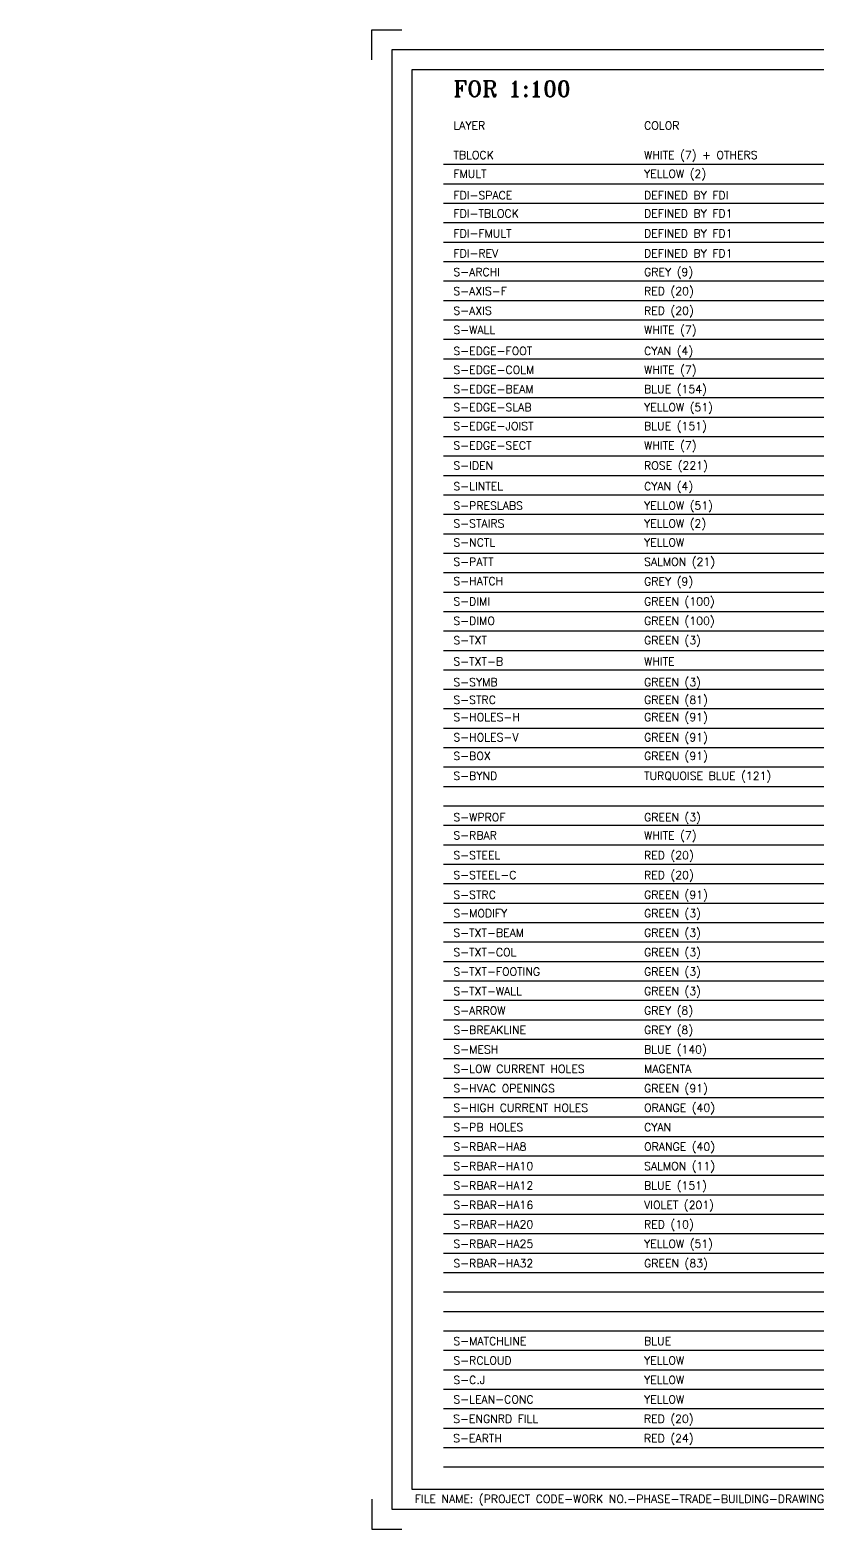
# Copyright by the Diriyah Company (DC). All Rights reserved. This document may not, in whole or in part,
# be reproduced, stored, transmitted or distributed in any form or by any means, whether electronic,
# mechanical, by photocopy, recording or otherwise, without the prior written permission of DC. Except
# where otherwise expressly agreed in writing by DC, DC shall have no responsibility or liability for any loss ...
# Model space of a CAD drawing. Extents: x 660761725 to 1323371458, y 2734871439 to 5470067957.
# Drawn here: x 660846913 to 660871509, y 2735237885 to 2735284710 of the extents above; entities that cross this region are included whole.
import ezdxf
from ezdxf import colors
from ezdxf.entities.mleader import LeaderData, LeaderLine
from ezdxf.math import Vec2, Vec3

# ---------------------------------------------------------------- set-up
doc = ezdxf.new("R2010")
doc.units = 0
for name, pattern in [('AXES', [1.95, 1.2, -0.25, 0.25, -0.25]), ('CENTER2', [28.575, 19.05, -3.175, 3.175, -3.175]), ('Hidden', [714.375, 476.25, -238.125])]:
    doc.linetypes.add(name, pattern=pattern)
doc.layers.add('FMULT', color=2, linetype='Continuous', plot=False)
for name, color, linetype in [('S-ARCHI', 9, 'Continuous'), ('S-AXIS', 20, 'AXES'), ('S-AXIS-F', 20, 'AXES'), ('S-BOX', 91, 'Continuous'), ('S-BYND', 121, 'Continuous'), ('S-DIMI', 100, 'Continuous'), ('S-DIMO', 100, 'Continuous'), ('S-EDGE-BEAM', 150, 'Continuous'), ('S-EDGE-COLM', 7, 'Continuous'), ('S-EDGE-FOOT', 4, 'Continuous'), ('S-EDGE-JOIST', 151, 'Continuous'), ('S-EDGE-SECT', 7, 'Continuous'), ('S-EDGE-SLAB', 51, 'Continuous'), ('S-HATCH', 9, 'Continuous'), ('S-HIGH CURRENT HOLES', 40, 'Continuous'), ('S-HOLES-H', 91, 'Continuous'), ('S-HOLES-V', 91, 'Continuous'), ('S-HVAC OPENINGS', 91, 'Continuous'), ('S-IDEN', 221, 'Continuous'), ('S-LEAN-CONC', 2, 'Continuous'), ('S-LINTEL', 4, 'Continuous'), ('S-LOWCURRENT HOLES', 6, 'Continuous'), ('S-MESH', 140, 'WIREMESH'), ('S-MODIFY', 3, 'Continuous'), ('S-NCTL', 2, 'Hidden'), ('S-PATT', 21, 'Continuous'), ('S-PB HOLES', 4, 'Continuous'), ('S-PRESLAB', 51, 'Continuous'), ('S-RBAR', 7, 'Continuous'), ('S-RBAR-HA10', 11, 'Continuous'), ('S-RBAR-HA12', 151, 'Continuous'), ('S-RBAR-HA16', 201, 'Continuous'), ('S-RBAR-HA20', 10, 'Continuous'), ('S-RBAR-HA25', 51, 'Continuous'), ('S-RBAR-HA32', 83, 'Continuous'), ('S-RBAR-HA8', 40, 'Continuous'), ('S-RCLOUD', 2, 'Continuous'), ('S-STAIRS', 2, 'Continuous'), ('S-STEEL', 20, 'Continuous'), ('S-STEEL-C', 7, 'Continuous'), ('S-STRC (81)', 81, 'Continuous'), ('S-STRC (91)', 91, 'Continuous'), ('S-SYMB', 3, 'Continuous'), ('S-TXT', 3, 'Continuous'), ('S-TXT-B', 7, 'Continuous'), ('S-WALL', 7, 'Continuous'), ('S-WPROF', 3, 'Continuous'), ('TBLOCK', 7, 'Continuous')]:
    doc.layers.add(name, color=color, linetype=linetype)
for name, color, linetype, lineweight in [('S-ARROW', 8, 'Continuous', 13), ('S-BREAKLINE', 8, 'Continuous', 9), ('S-EARTH', 24, 'Continuous', 9), ('S-ENGNRD FILL', 20, 'Continuous', 9), ('S-MATCH LNE', 5, 'CENTER2', 40), ('S-TXT-BEAM', 3, 'Continuous', 35), ('S-TXT-COL', 3, 'Continuous', 35), ('S-TXT-FOOTING', 3, 'Continuous', 35), ('S-TXT-WALL', 3, 'Continuous', 35)]:
    doc.layers.add(name, color=color, linetype=linetype, lineweight=lineweight)
doc.layers.add('S-C.J', color=1, linetype='ZIGZAG', true_color=0xff0000)
doc.styles.add('KACKC - ROMANS', font='romans.shx')
doc.styles.add('ROMANS', font='romans.shx')
doc.styles.add('ROMANT', font='romant')
doc.linetypes.add('WIREMESH', pattern='A,0.5,-0.1,["x",Standard,S=0.25,R=0,X=-0.125,Y=-0.078],-0.1', length=0.7)
doc.linetypes.add('ZIGZAG', pattern='A,0.0001,-0.2,[131,ltypeshp.shx,S=0.2,R=0,X=-0.2,Y=0],-0.4,[131,ltypeshp.shx,S=0.2,R=180,X=0.2,Y=0],-0.2', length=0.8001)

# ---------------------------------------------------------------- blocks, each defined once
blk = doc.blocks.new('_Dot')
at = {"color": 0, "linetype": 'ByBlock', "lineweight": -2}
blk.add_line((-0.5, 0), (-1, 0), dxfattribs=at)
at = {"color": 0, "linetype": 'ByBlock', "const_width": 0.5}
blk.add_lwpolyline([(-0.25, 0, 1), (0.25, 0, 1)], format="xyb", close=True, dxfattribs=at)
blk = doc.blocks.new('_ARCHTICK')
at = {"color": 0, "linetype": 'ByBlock', "const_width": 0.15}
blk.add_lwpolyline([(-0.5, -0.5), (0.5, 0.5)], dxfattribs=at)

msp = doc.modelspace()

# ---------------------------------------------------------------- linework, layer by layer
at = {"color": 250}
for p, q in [((660859831.43479562, 2735280515.2212491), (660895761.02279854, 2735280515.2212491)), ((660859831.43479562, 2735279907.89247608), (660895761.02279854, 2735279907.89247608)), ((660859831.43479562, 2735279300.56370211), (660895761.02279854, 2735279300.56370211)), ((660859831.43479562, 2735278693.23492908), (660895761.02279854, 2735278693.23492908)), ((660859831.43479562, 2735278085.90615511), (660895761.02279854, 2735278085.90615511)), ((660859831.43479562, 2735277478.57738209), (660895761.02279854, 2735277478.57738209)), ((660859831.43479562, 2735276871.24860907), (660895761.02279854, 2735276871.24860907)), ((660859831.43479562, 2735276263.91983509), (660895761.02279854, 2735276263.91983509)), ((660859831.43479562, 2735275656.59106207), (660895761.02279854, 2735275656.59106207)), ((660859831.43479562, 2735275049.26228905), (660895761.02279854, 2735275049.26228905)), ((660859831.43479562, 2735274441.93351507), (660895761.02279854, 2735274441.93351507)), ((660859831.43479562, 2735273834.60474205), (660895761.02279854, 2735273834.60474205)), ((660859831.43479562, 2735273227.27596903), (660895761.02279854, 2735273227.27596903)), ((660859831.43479562, 2735272619.94719505), (660895761.02279854, 2735272619.94719505)), ((660859831.43479562, 2735272012.61842203), (660895761.02279854, 2735272012.61842203)), ((660859831.43479562, 2735271405.28964806), (660895761.02279854, 2735271405.28964806)), ((660859831.43479562, 2735270797.96087503), (660895761.02279854, 2735270797.96087503)), ((660859831.43479562, 2735270190.63210201), (660895761.02279854, 2735270190.63210201)), ((660859831.43479562, 2735269583.30332804), (660895761.02279854, 2735269583.30332804)), ((660859831.43479562, 2735268975.97455502), (660895761.02279854, 2735268975.97455502)), ((660859831.43479562, 2735268368.64578199), (660895761.02279854, 2735268368.64578199)), ((660859831.43479562, 2735267761.31700802), (660895761.02279854, 2735267761.31700802)), ((660859831.43479562, 2735267153.988235), (660895761.02279854, 2735267153.988235)), ((660859831.43479562, 2735266546.65946102), (660895761.02279854, 2735266546.65946102)), ((660859831.43479562, 2735265939.330688), (660895761.02279854, 2735265939.330688)), ((660859831.43479562, 2735265332.00191498), (660895761.02279854, 2735265332.00191498)), ((660859831.43479562, 2735264724.673141), (660895761.02279854, 2735264724.673141)), ((660859831.43479562, 2735264117.34436798), (660895761.02279854, 2735264117.34436798)), ((660859831.43479562, 2735263510.01559401), (660895761.02279854, 2735263510.01559401)), ((660859831.43479562, 2735262902.68682098), (660895761.02279854, 2735262902.68682098)), ((660859831.43479562, 2735262295.35804701), (660895761.02279854, 2735262295.35804701)), ((660859831.43479562, 2735261688.02927399), (660895761.02279854, 2735261688.02927399)), ((660859831.43479562, 2735261080.70050097), (660895761.02279854, 2735261080.70050097)), ((660859831.43479562, 2735260473.37172699), (660895761.02279854, 2735260473.37172699)), ((660859831.43479562, 2735259866.04295397), (660895761.02279854, 2735259866.04295397)), ((660859831.43479562, 2735259258.71418095), (660895761.02279854, 2735259258.71418095)), ((660859831.43479562, 2735258651.38540697), (660895761.02279854, 2735258651.38540697)), ((660859831.43479562, 2735258044.05663395), (660895761.02279854, 2735258044.05663395)), ((660859831.43479562, 2735257436.72786093), (660901347.41060519, 2735257436.72786093)), ((660859831.43479562, 2735256829.39908695), (660895761.02279854, 2735256829.39908695)), ((660859831.43479562, 2735256222.07031393), (660895761.02279854, 2735256222.07031393)), ((660859831.43479562, 2735255614.74153996), (660895761.02279854, 2735255614.74153996)), ((660859831.43479562, 2735255007.41276693), (660895749.56917906, 2735255007.41276693)), ((660859831.43479562, 2735254400.08399391), (660895761.02279854, 2735254400.08399391)), ((660859831.43479562, 2735253792.75521994), (660895761.02279854, 2735253792.75521994)), ((660859831.43479562, 2735253185.42644691), (660895761.02279854, 2735253185.42644691)), ((660859831.43479562, 2735252578.09767389), (660895761.02279854, 2735252578.09767389)), ((660859831.43479562, 2735251970.76889992), (660895761.02279854, 2735251970.76889992)), ((660859831.43479562, 2735251363.4401269), (660895761.02279854, 2735251363.4401269)), ((660859831.43479562, 2735250756.11135387), (660895749.56917906, 2735250756.11135387)), ((660859831.43479562, 2735250148.7825799), (660895761.02279854, 2735250148.7825799)), ((660859831.43479562, 2735249541.45380688), (660895761.02279854, 2735249541.45380688)), ((660859831.43479562, 2735248934.1250329), (660895761.02279854, 2735248934.1250329)), ((660859831.43479562, 2735248326.79625988), (660895761.02279854, 2735248326.79625988)), ((660859831.43479562, 2735247719.46748686), (660895761.02279854, 2735247719.46748686)), ((660859831.43479562, 2735247112.13871288), (660895761.02279854, 2735247112.13871288)), ((660859831.43479562, 2735246504.80993986), (660895749.56917906, 2735246504.80993986)), ((660859831.43479562, 2735245897.48116684), (660895761.02279854, 2735245897.48116684)), ((660859831.43479562, 2735245290.15239286), (660895761.02279854, 2735245290.15239286)), ((660859831.43479562, 2735244682.82361984), (660895761.02279854, 2735244682.82361984)), ((660859831.43479562, 2735244075.49484587), (660895761.02279854, 2735244075.49484587)), ((660859831.43479562, 2735243468.16607285), (660895761.02279854, 2735243468.16607285)), ((660859831.43479562, 2735242860.83729982), (660895761.02279854, 2735242860.83729982)), ((660859831.43479562, 2735242253.50852585), (660895749.56917906, 2735242253.50852585)), ((660859831.43479562, 2735241646.17975283), (660895761.02279854, 2735241646.17975283)), ((660859831.43479562, 2735241038.8509798), (660895761.02279854, 2735241038.8509798)), ((660859831.43479562, 2735240431.52220583), (660895761.02279854, 2735240431.52220583)), ((660859831.43479562, 2735239824.19343281), (660895761.02279854, 2735239824.19343281)), ((660859831.43479562, 2735239824.19343281), (660895761.02279854, 2735239824.19343281))]:
    msp.add_line(p, q, dxfattribs=at)
at = {"layer": 'TBLOCK', "color": 9}
for points in [[(660857594.03947306, 2735283772.21557379), (660857594.03947306, 2735284709.71557283), (660858531.53947258, 2735284709.71557283)], [(660857594.03947306, 2735238822.62644005), (660857594.03947306, 2735237885.126441), (660858531.53947258, 2735237885.126441)]]:
    msp.add_lwpolyline(points, dxfattribs=at)
at = {"layer": 'TBLOCK'}
for points in [[(660858219.0394727, 2735238510.12644005), (660908219.03945279, 2735238510.12644005), (660908219.03945279, 2735284084.71557283), (660858219.0394727, 2735284084.71557283)], [(660858844.03947246, 2735239135.12644005), (660907594.03945303, 2735239135.12644005), (660907594.03945303, 2735283459.71557379), (660858844.03947246, 2735283459.71557379)]]:
    msp.add_lwpolyline(points, close=True, dxfattribs=at)

# ---------------------------------------------------------------- texts
for s, height, style, p in [('FOR 1:100', 499.9999998, 'ROMANT', (660860144.35410428, 2735282624.63487911)), ('LAYER', 249.9999999, 'ROMANT', (660860144.35410428, 2735281599.42807817)), ('COLOR', 249.9999999, 'ROMANT', (660866104.28952754, 2735281599.42807817)), ('FDI-SPACE', 249.9999999, 'ROMANS', (660860144.35410428, 2735279421.69552517)), ('DEFINED BY FDI', 249.9999999, 'ROMANS', (660866104.28952754, 2735279421.69552517)), ('FDI-TBLOCK', 249.9999999, 'ROMANS', (660860144.35410428, 2735278852.68152523)), ('DEFINED BY FD1', 249.9999999, 'ROMANS', (660866104.28952754, 2735278852.68152523)), ('FDI-FMULT', 249.9999999, 'ROMANS', (660860144.35410428, 2735278230.76594877)), ('DEFINED BY FD1', 249.9999999, 'ROMANS', (660866104.28952754, 2735278230.76594877)), ('FDI-REV', 249.9999999, 'ROMANS', (660860144.35410428, 2735277606.71043301)), ('DEFINED BY FD1', 249.9999999, 'ROMANS', (660866104.28952754, 2735277606.71043301))]:
    msp.add_text(s, height=height, dxfattribs=dict(style=style)).set_placement(p)
at = {"layer": 'FMULT', "style": 'ROMANS'}
for s, p in [('YELLOW (2)', (660866104.28952754, 2735280094.08109617)), ('FMULT', (660860144.35410428, 2735280094.08109617))]:
    msp.add_text(s, height=249.9999999, dxfattribs=at).set_placement(p)
at = {"layer": 'S-ARCHI', "style": 'ROMANS'}
for s, p in [('S-ARCHI', (660860144.35410428, 2735277023.90426493)), ('GREY (9)', (660866104.28952754, 2735277023.90426493))]:
    msp.add_text(s, height=249.9999999, dxfattribs=at).set_placement(p)
at = {"layer": 'S-ARROW', "ltscale": 1000, "style": 'ROMANS'}
for s, p in [('S-ARROW', (660860144.35410428, 2735253955.52677488)), ('GREY (8)', (660866104.28952754, 2735253955.52677488))]:
    msp.add_text(s, height=249.9999999, dxfattribs=at).set_placement(p)
at = {"layer": 'S-AXIS', "style": 'ROMANS'}
for s, p in [('S-AXIS ', (660860144.35410428, 2735275816.39145803)), ('RED (20)', (660866104.28952754, 2735275816.39145803))]:
    msp.add_text(s, height=249.9999999, dxfattribs=at).set_placement(p)
at = {"layer": 'S-AXIS-F', "style": 'ROMANS'}
for s, p in [('S-AXIS-F', (660860144.35410428, 2735276427.62891102)), ('RED (20)', (660866104.28952754, 2735276427.62891102))]:
    msp.add_text(s, height=249.9999999, dxfattribs=at).set_placement(p)
at = {"layer": 'S-BOX', "style": 'ROMANS'}
for s, p in [('S-BOX', (660860144.35410428, 2735261907.50031185)), ('GREEN (91)', (660866104.28952754, 2735261907.50031185))]:
    msp.add_text(s, height=249.9999999, dxfattribs=at).set_placement(p)
at = {"layer": 'S-BREAKLINE', "style": 'ROMANS'}
for s, p in [('S-BREAKLINE', (660860144.35410428, 2735253348.19800186)), ('GREY (8)', (660866104.28952754, 2735253348.19800186))]:
    msp.add_text(s, height=249.9999999, dxfattribs=at).set_placement(p)
at = {"layer": 'S-BYND', "style": 'ROMANS'}
for s, p in [('S-BYND', (660860144.35410428, 2735261286.41990709)), ('TURQUOISE BLUE (121)', (660866104.28952754, 2735261286.41990709))]:
    msp.add_text(s, height=249.9999999, dxfattribs=at).set_placement(p)
at = {"layer": 'S-C.J', "ltscale": 0.25, "style": 'ROMANS'}
for s, p in [('S-C.J', (660860144.35410428, 2735242416.2800808)), ('YELLOW', (660866104.28952754, 2735242416.2800808))]:
    msp.add_text(s, height=249.9999999, dxfattribs=at).set_placement(p)
at = {"layer": 'S-DIMI', "style": 'ROMANS'}
for s, p in [('S-DIMI', (660860144.35410428, 2735266735.53329086)), ('GREEN (100)', (660866104.28952754, 2735266735.53329086))]:
    msp.add_text(s, height=249.9999999, dxfattribs=at).set_placement(p)
at = {"layer": 'S-DIMO', "style": 'ROMANS'}
for s, p in [('S-DIMO', (660860144.35410428, 2735266128.20451689)), ('GREEN (100)', (660866104.28952754, 2735266128.20451689))]:
    msp.add_text(s, height=249.9999999, dxfattribs=at).set_placement(p)
at = {"layer": 'S-EARTH', "style": 'ROMANS'}
for s, p in [('S-EARTH', (660860138.62729442, 2735240594.29376078)), ('RED (24)', (660866098.5627178, 2735240594.29376078))]:
    msp.add_text(s, height=249.9999999, dxfattribs=at).set_placement(p)
at = {"layer": 'S-EDGE-BEAM', "style": 'ROMANS'}
for s, p in [('S-EDGE-BEAM', (660860144.35410428, 2735273367.02655315)), ('BLUE (154)', (660866104.28952754, 2735273367.02655315))]:
    msp.add_text(s, height=249.9999999, dxfattribs=at).set_placement(p)
at = {"layer": 'S-EDGE-COLM', "style": 'ROMANS'}
for s, p in [('S-EDGE-COLM', (660860144.35410428, 2735273968.45565987)), ('WHITE (7)', (660866104.28952754, 2735273968.45565987))]:
    msp.add_text(s, height=249.9999999, dxfattribs=at).set_placement(p)
at = {"layer": 'S-EDGE-FOOT', "style": 'ROMANS'}
for s, p in [('S-EDGE-FOOT', (660860144.35410428, 2735274558.02105284)), ('CYAN (4)', (660866104.28952754, 2735274558.02105284))]:
    msp.add_text(s, height=249.9999999, dxfattribs=at).set_placement(p)
at = {"layer": 'S-EDGE-JOIST', "style": 'ROMANS'}
for s, p in [('S-EDGE-JOIST', (660860144.35410428, 2735272211.72547197)), ('BLUE (151)', (660866104.28952754, 2735272211.72547197))]:
    msp.add_text(s, height=249.9999999, dxfattribs=at).set_placement(p)
at = {"layer": 'S-EDGE-SECT', "style": 'ROMANS'}
for s, p in [('S-EDGE-SECT', (660860144.35410428, 2735271606.75259018)), ('WHITE (7)', (660866104.28952754, 2735271606.75259018))]:
    msp.add_text(s, height=249.9999999, dxfattribs=at).set_placement(p)
at = {"layer": 'S-EDGE-SLAB', "style": 'ROMANS'}
for s, p in [('S-EDGE-SLAB', (660860144.35410428, 2735272797.70104599)), ('YELLOW (51)', (660866104.28952754, 2735272797.70104599))]:
    msp.add_text(s, height=249.9999999, dxfattribs=at).set_placement(p)
at = {"layer": 'S-ENGNRD FILL', "style": 'ROMANS'}
for s, p in [('S-ENGNRD FILL', (660860138.62729442, 2735241201.62253523)), ('RED (20)', (660866098.5627178, 2735241201.62253523))]:
    msp.add_text(s, height=249.9999999, dxfattribs=at).set_placement(p)
at = {"layer": 'S-HATCH', "style": 'ROMANS'}
for s, p in [('S-HATCH', (660860144.35410428, 2735267369.83299923)), ('GREY (9)', (660866104.28952754, 2735267358.18404293))]:
    msp.add_text(s, height=249.9999999, dxfattribs=at).set_placement(p)
at = {"layer": 'S-HIGH CURRENT HOLES', "ltscale": 2, "style": 'ROMANS'}
for s, p in [('S-HIGH CURRENT HOLES', (660860144.35410428, 2735250918.88290882)), ('ORANGE (40)', (660866104.28952754, 2735250918.88290882)), ('ORANGE (40)', (660866104.28952754, 2735249704.22536182))]:
    msp.add_text(s, height=249.9999999, dxfattribs=at).set_placement(p)
at = {"layer": 'S-HOLES-H', "style": 'ROMANS'}
for s, p in [('S-HOLES-H', (660860144.35410428, 2735263120.18458414)), ('GREEN (91)', (660866104.28952754, 2735263120.18458414))]:
    msp.add_text(s, height=249.9999999, dxfattribs=at).set_placement(p)
at = {"layer": 'S-HOLES-V', "style": 'ROMANS'}
for s, p in [('S-HOLES-V', (660860144.35410428, 2735262489.58872414)), ('GREEN (91)', (660866104.28952754, 2735262489.58872414))]:
    msp.add_text(s, height=249.9999999, dxfattribs=at).set_placement(p)
at = {"layer": 'S-HVAC OPENINGS', "ltscale": 2, "style": 'ROMANS'}
for s, p in [('GREEN (91)', (660866104.28952754, 2735251526.21168184)), ('S-HVAC OPENINGS', (660860144.35410428, 2735251526.21168184))]:
    msp.add_text(s, height=249.9999999, dxfattribs=at).set_placement(p)
at = {"layer": 'S-IDEN', "style": 'ROMANS'}
for s, p in [('S-IDEN', (660860144.35410428, 2735270979.69592714)), ('ROSE (221)', (660866104.28952754, 2735270979.69592714))]:
    msp.add_text(s, height=249.9999999, dxfattribs=at).set_placement(p)
at = {"layer": 'S-LEAN-CONC', "ltscale": 6, "style": 'ROMANS'}
for s, p in [('S-LEAN-CONC', (660860144.35410428, 2735241808.95130777)), ('YELLOW', (660866104.28952754, 2735241808.95130777))]:
    msp.add_text(s, height=249.9999999, dxfattribs=at).set_placement(p)
at = {"layer": 'S-LINTEL', "style": 'ROMANS'}
for s, p in [('S-LINTEL', (660860144.35410428, 2735270330.17989111)), ('CYAN (4)', (660866104.28952754, 2735270330.17989111))]:
    msp.add_text(s, height=249.9999999, dxfattribs=at).set_placement(p)
at = {"layer": 'S-LOWCURRENT HOLES', "ltscale": 2, "style": 'ROMANS'}
for s, p in [('S-LOW CURRENT HOLES', (660860144.35410428, 2735252133.54045486)), ('MAGENTA', (660866104.28952754, 2735252133.54045486))]:
    msp.add_text(s, height=249.9999999, dxfattribs=at).set_placement(p)
at = {"layer": 'S-MATCH LNE', "ltscale": 1000, "style": 'ROMANS'}
for s, p in [('S-MATCHLINE', (660860144.35410428, 2735243630.93762779)), ('BLUE', (660866104.28952754, 2735243630.93762779))]:
    msp.add_text(s, height=249.9999999, dxfattribs=at).set_placement(p)
at = {"layer": 'S-MESH', "linetype": 'WIREMESH', "ltscale": 0.01, "style": 'ROMANS'}
for s, p in [('S-MESH', (660860144.35410428, 2735252740.86922884)), ('BLUE (140)', (660866104.28952754, 2735252740.86922884))]:
    msp.add_text(s, height=249.9999999, dxfattribs=at).set_placement(p)
at = {"layer": 'S-MODIFY', "style": 'ROMANS'}
for s, p in [('S-MODIFY', (660860144.35410428, 2735256992.1706419)), ('GREEN (3)', (660866104.28952754, 2735256992.1706419))]:
    msp.add_text(s, height=249.9999999, dxfattribs=at).set_placement(p)
at = {"layer": 'S-NCTL', "style": 'ROMANS'}
for s, p in [('S-NCTL', (660860144.35410428, 2735268579.04461002)), ('YELLOW', (660866104.28952754, 2735268579.04461002))]:
    msp.add_text(s, height=249.9999999, dxfattribs=at).set_placement(p)
at = {"layer": 'S-PATT', "style": 'ROMANS'}
for s, p in [('S-PATT', (660860144.35410428, 2735267972.67032003)), ('SALMON (21)', (660866104.28952754, 2735267972.67032003))]:
    msp.add_text(s, height=249.9999999, dxfattribs=at).set_placement(p)
at = {"layer": 'S-PB HOLES', "ltscale": 2, "style": 'ROMANS'}
for s, p in [('S-PB HOLES', (660860144.35410428, 2735250311.55413485)), ('CYAN', (660866104.28952754, 2735250311.55413485))]:
    msp.add_text(s, height=249.9999999, dxfattribs=at).set_placement(p)
at = {"layer": 'S-PRESLAB', "style": 'ROMANS'}
for s, p in [('S-PRESLABS', (660860144.35410428, 2735269726.61761808)), ('YELLOW (51)', (660866104.28952754, 2735269726.61761808))]:
    msp.add_text(s, height=249.9999999, dxfattribs=at).set_placement(p)
at = {"layer": 'S-RBAR', "style": 'ROMANS'}
for s, p in [('S-RBAR', (660860144.35410428, 2735259427.18993282)), ('WHITE (7)', (660866104.28952754, 2735259427.18993282))]:
    msp.add_text(s, height=249.9999999, dxfattribs=at).set_placement(p)
at = {"layer": 'S-RBAR-HA10', "style": 'ROMANS'}
for s, p in [('S-RBAR-HA10', (660860144.35410428, 2735249096.89658785)), ('SALMON (11)', (660866104.28952754, 2735249096.89658785))]:
    msp.add_text(s, height=249.9999999, dxfattribs=at).set_placement(p)
at = {"layer": 'S-RBAR-HA12', "style": 'ROMANS'}
for s, p in [('S-RBAR-HA12', (660860144.35410428, 2735248489.56781483)), ('BLUE (151)', (660866104.28952754, 2735248489.56781483))]:
    msp.add_text(s, height=249.9999999, dxfattribs=at).set_placement(p)
at = {"layer": 'S-RBAR-HA16', "style": 'ROMANS'}
for s, p in [('S-RBAR-HA16', (660860144.35410428, 2735247882.23904181)), ('VIOLET (201)', (660866104.28952754, 2735247882.23904181))]:
    msp.add_text(s, height=249.9999999, dxfattribs=at).set_placement(p)
at = {"layer": 'S-RBAR-HA20', "style": 'ROMANS'}
for s, p in [('S-RBAR-HA20', (660860144.35410428, 2735247274.91026783)), ('RED (10)', (660866104.28952754, 2735247274.91026783))]:
    msp.add_text(s, height=249.9999999, dxfattribs=at).set_placement(p)
at = {"layer": 'S-RBAR-HA25', "style": 'ROMANS'}
for s, p in [('S-RBAR-HA25', (660860144.35410428, 2735246667.58149481)), ('YELLOW (51)', (660866104.28952754, 2735246667.58149481))]:
    msp.add_text(s, height=249.9999999, dxfattribs=at).set_placement(p)
at = {"layer": 'S-RBAR-HA32', "style": 'ROMANS'}
for s, p in [('S-RBAR-HA32', (660860144.35410428, 2735246060.25272179)), ('GREEN (83)', (660866104.28952754, 2735246060.25272179))]:
    msp.add_text(s, height=249.9999999, dxfattribs=at).set_placement(p)
at = {"layer": 'S-RBAR-HA8', "style": 'ROMANS'}
msp.add_text('S-RBAR-HA8', height=249.9999999, dxfattribs=at).set_placement((660860144.35410428, 2735249704.22536182))
at = {"layer": 'S-RCLOUD', "ltscale": 1000, "style": 'ROMANS'}
for s, p in [('S-RCLOUD', (660860144.35410428, 2735243023.60885477)), ('YELLOW', (660866104.28952754, 2735243023.60885477))]:
    msp.add_text(s, height=249.9999999, dxfattribs=at).set_placement(p)
at = {"layer": 'S-STAIRS', "style": 'ROMANS'}
for s, p in [('S-STAIRS', (660860144.35410428, 2735269169.00936794)), ('YELLOW (2)', (660866104.28952754, 2735269169.00936794))]:
    msp.add_text(s, height=249.9999999, dxfattribs=at).set_placement(p)
at = {"layer": 'S-STEEL', "style": 'ROMANS'}
for s, p in [('S-STEEL', (660860144.35410428, 2735258807.98506021)), ('RED (20)', (660866104.28952754, 2735258807.98506021))]:
    msp.add_text(s, height=249.9999999, dxfattribs=at).set_placement(p)
at = {"layer": 'S-STEEL-C', "style": 'ROMANS'}
for s, p in [('S-STEEL-C', (660860144.35410428, 2735258188.78018618)), ('RED (20)', (660866104.28952754, 2735258188.78018618))]:
    msp.add_text(s, height=249.9999999, dxfattribs=at).set_placement(p)
at = {"layer": 'S-STRC (81)', "style": 'ROMANS'}
for s, p in [('S-STRC', (660860144.35410428, 2735263661.42616701)), ('GREEN (81)', (660866104.28952754, 2735263661.42616701))]:
    msp.add_text(s, height=249.9999999, dxfattribs=at).set_placement(p)
at = {"layer": 'S-STRC (91)', "style": 'ROMANS'}
for s, p in [('S-STRC', (660860144.35410428, 2735257572.00919914)), ('GREEN (91)', (660866104.28952754, 2735257572.00919914))]:
    msp.add_text(s, height=249.9999999, dxfattribs=at).set_placement(p)
at = {"layer": 'S-SYMB', "style": 'ROMANS'}
for s, p in [('S-SYMB', (660860144.35410428, 2735264212.93910599)), ('GREEN (3)', (660866104.28952754, 2735264212.93910599))]:
    msp.add_text(s, height=249.9999999, dxfattribs=at).set_placement(p)
at = {"layer": 'S-TXT', "style": 'ROMANS'}
for s, p in [('S-TXT', (660860144.35410428, 2735265520.87574387)), ('GREEN (3)', (660866104.28952754, 2735265520.87574387)), ('FILE NAME: (PROJECT CODE-WORK NO.-PHASE-TRADE-BUILDING-DRAWING NO.- REVISION) 04837-0000-2-020-0001-0001-00.DWG', (660858936.34283412, 2735238700.18264294))]:
    msp.add_text(s, height=249.9999999, dxfattribs=at).set_placement(p)
at = {"layer": 'S-TXT-B', "style": 'ROMANS'}
for s, p in [('S-TXT-B', (660860144.35410428, 2735264859.14117289)), ('WHITE', (660866104.28952754, 2735264859.14117289))]:
    msp.add_text(s, height=249.9999999, dxfattribs=at).set_placement(p)
at = {"layer": 'S-TXT-BEAM', "linetype": 'Continuous', "style": 'ROMANS'}
for s, p in [('S-TXT-BEAM', (660860144.35410428, 2735256384.84186888)), ('GREEN (3)', (660866104.28952754, 2735256384.84186888))]:
    msp.add_text(s, height=249.9999999, dxfattribs=at).set_placement(p)
at = {"layer": 'S-TXT-COL', "style": 'ROMANS'}
for s, p in [('GREEN (3)', (660866104.28952754, 2735255777.51309586)), ('S-TXT-COL', (660860144.35410428, 2735255777.51309586))]:
    msp.add_text(s, height=249.9999999, dxfattribs=at).set_placement(p)
at = {"layer": 'S-TXT-FOOTING', "style": 'ROMANS'}
for s, p in [('S-TXT-FOOTING', (660860144.35410428, 2735255170.18432188)), ('GREEN (3)', (660866104.28952754, 2735255170.18432188))]:
    msp.add_text(s, height=249.9999999, dxfattribs=at).set_placement(p)
at = {"layer": 'S-TXT-WALL', "style": 'ROMANS'}
for s, p in [('S-TXT-WALL', (660860144.35410428, 2735254562.85554886)), ('GREEN (3)', (660866104.28952754, 2735254562.85554886))]:
    msp.add_text(s, height=249.9999999, dxfattribs=at).set_placement(p)
at = {"layer": 'S-WALL', "style": 'ROMANS'}
for s, p in [('S-WALL', (660860144.35410428, 2735275214.51163292)), ('WHITE (7)', (660866104.28952754, 2735275214.51163292))]:
    msp.add_text(s, height=249.9999999, dxfattribs=at).set_placement(p)
at = {"layer": 'S-WPROF', "style": 'ROMANS'}
for s, p in [('GREEN (3)', (660866104.28952754, 2735259995.012321)), ('S-WPROF', (660860144.35410428, 2735259995.012321))]:
    msp.add_text(s, height=249.9999999, dxfattribs=at).set_placement(p)
at = {"layer": 'TBLOCK', "style": 'ROMANS'}
for s, p in [('TBLOCK', (660860144.35410428, 2735280679.35648584)), ('WHITE (7) + OTHERS', (660866104.28952754, 2735280679.35648584))]:
    msp.add_text(s, height=249.9999999, dxfattribs=at).set_placement(p)

# ---------------------------------------------------------------- leaders
ml = msp.add_multileader_mtext('Standard')
ml.set_content('\\pxql,t11;{\\W0.75;\\C3;REFER TO COLUMN\\PFOUNDATION TO\\PGROUND REINF.}', color=256, style='KACKC - ROMANS')
ml.set_leader_properties(color=8, linetype='ByLayer', lineweight=-1)
ml.set_arrow_properties(name='ARCHTICK')
ml.build(insert=Vec2(0, 0))
ml.multileader.update_dxf_attribs({"text_left_attachment_type": 6, "text_right_attachment_type": 6, "dogleg_length": 10, "arrow_head_size": 155.99999994, "scale": 100})
ctx = ml.context
ctx.base_point, ctx.scale, ctx.char_height, ctx.arrow_head_size, ctx.landing_gap_size, ctx.plane_origin = Vec3(660900284.68112814, 2735269688.75605392), 100, 249.9999999, 155.99999994, 15.99999999, Vec3(660903465.84869015, 2735276703.39630604)
ctx.left_attachment, ctx.right_attachment, ctx.text_align_type = 6, 6, 1
notes = []
notes.append((ctx, [(0, (1, 1, 0), (660899877.35187292, 2735269688.75605392), (1, 0), 407.32925519, [(0, [(660899106.53212309, 2735269688.75605392)], 0, [])])]))
ctx.mtext.insert, ctx.mtext.width, ctx.mtext.defined_height, ctx.mtext.alignment, ctx.mtext.line_spacing_factor, ctx.mtext.flow_direction = Vec3(660901631.03827047, 2735269988.75605392), 2798.1276220315, 2625.76065381, 2, 0.9, 5
ml = msp.add_multileader_mtext('Standard')
ml.set_content('\\pxr0.0064214,qc,t2;{\\W0.85;\\C3;±0.00\\P\\pr0,tz;T.O.F }', color=256, style='KACKC - ROMANS')
ml.set_leader_properties(color=8, linetype='ByLayer', lineweight=-1)
ml.set_arrow_properties(name='DOT')
ml.build(insert=Vec2(0, 0))
ml.multileader.update_dxf_attribs({"text_left_attachment_type": 6, "text_right_attachment_type": 6, "dogleg_length": 10, "arrow_head_size": 155, "scale": 100})
ctx = ml.context
ctx.base_point, ctx.scale, ctx.char_height, ctx.arrow_head_size, ctx.landing_gap_size, ctx.plane_origin = Vec3(660918255.03757155, 2735252353.75303078), 100, 250, 155, 8, Vec3(660920004.40832853, 2735256050.45924902)
ctx.left_attachment, ctx.right_attachment, ctx.text_align_type = 6, 6, 1
notes.append((ctx, [(0, (1, 1, 0), (660918055.0904057, 2735252353.75303078), (1, 0), 199.94716579, [(0, [(660917759.93656135, 2735251726.01696491)], 0, [])])]))
ctx.mtext.insert, ctx.mtext.width, ctx.mtext.defined_height, ctx.mtext.alignment, ctx.mtext.line_spacing_factor, ctx.mtext.line_spacing_style, ctx.mtext.flow_direction = Vec3(660918713.33519053, 2735252653.75303078), 2968.1185061813, 1312.88032743, 2, 0.9, 2, 5
ml = msp.add_multileader_mtext('Standard')
ml.set_content('\\pxr0.0064214,qc,t2;{\\W0.85;\\C3;±0.00\\P\\pr0,tz;T.O.F }', color=256, style='KACKC - ROMANS')
ml.set_leader_properties(color=8, linetype='ByLayer', lineweight=-1)
ml.set_arrow_properties(name='DOT')
ml.build(insert=Vec2(0, 0))
ml.multileader.update_dxf_attribs({"text_left_attachment_type": 6, "text_right_attachment_type": 6, "dogleg_length": 10, "arrow_head_size": 78, "scale": 100})
ctx = ml.context
ctx.base_point, ctx.scale, ctx.char_height, ctx.arrow_head_size, ctx.landing_gap_size, ctx.plane_origin = Vec3(660965017.07922506, 2735245016.15826082), 100, 125, 78, 8, Vec3(660966724.91850615, 2735248523.47838783)
ctx.left_attachment, ctx.right_attachment, ctx.text_align_type = 6, 6, 1
notes.append((ctx, [(0, (1, 1, 0), (660964930.67009676, 2735245016.15826082), (1, 0), 86.40912828, [(0, [(660964787.70932961, 2735244693.44726896)], 0, [])])]))
ctx.mtext.insert, ctx.mtext.width, ctx.mtext.defined_height, ctx.mtext.alignment, ctx.mtext.line_spacing_factor, ctx.mtext.line_spacing_style, ctx.mtext.flow_direction = Vec3(660965250.22803462, 2735245166.15826082), 2968.1185061813, 1312.88032743, 2, 0.9, 2, 5
for ctx, leaders in notes:
    for number, flags, end, landing, length, lines in leaders:
        leader = LeaderData()
        leader.index, (leader.has_last_leader_line, leader.has_dogleg_vector, leader.attachment_direction) = number, flags
        leader.last_leader_point, leader.dogleg_vector, leader.dogleg_length = Vec3(end), Vec3(landing), length
        for number, points, colour, breaks in lines:
            line = LeaderLine()
            line.index, line.vertices, line.color, line.breaks = number, Vec3.list(points), colors.encode_raw_color(colour), breaks
            leader.lines.append(line)
        ctx.leaders.append(leader)

doc.saveas('drawing.dxf')
